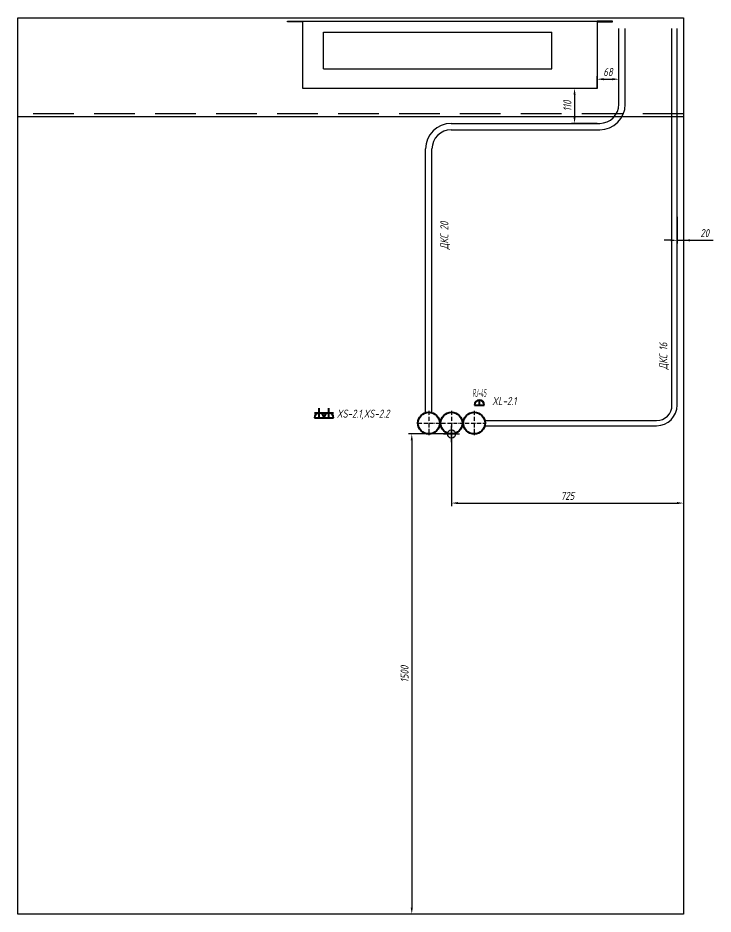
# Model space of a CAD drawing. Header units: millimetres. Extents: x -36498 to 56557, y -58468 to 154.
# Drawn here: x -19839 to -17667, y -57291 to -54491 of the extents above; entities that cross this region are included whole.
import ezdxf
from ezdxf.enums import TextEntityAlignment as Align

# ---------------------------------------------------------------- set-up
doc = ezdxf.new("R2010")
doc.units = ezdxf.units.MM
doc.header["$PDMODE"] = 34
doc.header["$PDSIZE"] = 25
doc.linetypes.add('ACAD_ISO10W100', pattern=[18.5, 12, -3, 0.5, -3])
doc.linetypes.add('DASHED', pattern=[19.05, 12.7, -6.35])
for name, color, linetype in [('01 Черновое', 7, 'Continuous'), ('02 ОВиК', 7, 'Continuous'), ('02 Розетки', 7, 'Continuous'), ('03 Потолок', 7, 'Continuous'), ('05 Слаботочка', 7, 'Continuous'), ('11 Привязка размеры', 7, 'Continuous')]:
    doc.layers.add(name, color=color, linetype=linetype)
doc.styles.get("Standard").update_dxf_attribs({"font": 'Ubuntu-R.ttf'})
doc.styles.add('ГОСТ-ISOCPEUR', font='isocpeui.ttf', dxfattribs={"width": 0.8})
doc.dimstyles.new('ISO-25', dxfattribs={"dimtxt": 2.5, "dimasz": 2.5, "dimexe": 1.25, "dimexo": 0.625, "dimtad": 1, "dimtxsty": 'Standard', "dimcen": 2.5, "dimadec": 0, "dimazin": 0, "dimtfac": 1, "dimtmove": 0, "dimatfit": 3, "dimfxl": 1, "dimarcsym": 0})

# ---------------------------------------------------------------- blocks, each defined once
blk = doc.blocks.new('*D61')
at = {"layer": '11 Привязка размеры', "color": 0, "lineweight": -2, "transparency": 16777216}
for p, q in [((-17779.5, -55112.4), (-17779.5, -55195.7)), ((-17759.5, -55112.4), (-17759.5, -55195.7)), ((-17799.5, -55185.7), (-17819.5, -55185.7)), ((-17779.5, -55185.7), (-17667.1, -55185.7)), ((-17779.5, -55185.7), (-17759.5, -55185.7))]:
    blk.add_line(p, q, dxfattribs=at)
at = {"layer": '11 Привязка размеры', "color": 0, "transparency": 16777216}
for points in [[(-17799.5, -55189.1), (-17799.5, -55182.4), (-17779.5, -55185.7)], [(-17739.5, -55182.4), (-17739.5, -55189.1), (-17759.5, -55185.7)]]:
    blk.add_solid(points, dxfattribs=at)
at = {"layer": 'Defpoints', "color": 0, "transparency": 16777216}
for p in [(-17779.5, -55112.4), (-17759.5, -55112.4), (-17759.5, -55185.7)]:
    blk.add_point(p, dxfattribs=at)
at = {"layer": '11 Привязка размеры', "color": 0, "transparency": 16777216, "insert": (-17693.3, -55163.2), "char_height": 25, "attachment_point": 5, "style": 'ГОСТ-ISOCPEUR'}
blk.add_mtext('20', dxfattribs=at)
blk = doc.blocks.new('*D62')
at = {"layer": '11 Привязка размеры', "color": 0, "lineweight": -2, "transparency": 16777216}
for p, q in [((-18029.5, -54710.9), (-18110, -54710.9)), ((-18100, -54730.9), (-18100, -54800.4)), ((-18029.5, -54820.4), (-18110, -54820.4))]:
    blk.add_line(p, q, dxfattribs=at)
at = {"layer": '11 Привязка размеры', "color": 0, "transparency": 16777216}
for points in [[(-18096.6, -54730.9), (-18103.3, -54730.9), (-18100, -54710.9)], [(-18103.3, -54800.4), (-18096.6, -54800.4), (-18100, -54820.4)]]:
    blk.add_solid(points, dxfattribs=at)
at = {"layer": 'Defpoints', "color": 0, "transparency": 16777216}
for p in [(-18029.5, -54710.9), (-18100, -54820.4), (-18029.5, -54820.4)]:
    blk.add_point(p, dxfattribs=at)
at = {"layer": '11 Привязка размеры', "color": 0, "transparency": 16777216, "insert": (-18122.5, -54765.6), "char_height": 25, "attachment_point": 5, "rotation": 90, "style": 'ГОСТ-ISOCPEUR'}
blk.add_mtext('110', dxfattribs=at)
blk = doc.blocks.new('*D63')
at = {"layer": '11 Привязка размеры', "color": 0, "lineweight": -2, "transparency": 16777216}
for p, q in [((-18029.5, -54710.9), (-18029.5, -54672.4)), ((-18009.5, -54682.4), (-17981.5, -54682.4)), ((-17961.5, -54710.9), (-17961.5, -54672.4))]:
    blk.add_line(p, q, dxfattribs=at)
at = {"layer": '11 Привязка размеры', "color": 0, "transparency": 16777216}
for points in [[(-18009.5, -54679), (-18009.5, -54685.7), (-18029.5, -54682.4)], [(-17981.5, -54685.7), (-17981.5, -54679), (-17961.5, -54682.4)]]:
    blk.add_solid(points, dxfattribs=at)
at = {"layer": 'Defpoints', "color": 0, "transparency": 16777216}
for p in [(-17961.5, -54682.4), (-18029.5, -54710.9), (-17961.5, -54710.9)]:
    blk.add_point(p, dxfattribs=at)
at = {"layer": '11 Привязка размеры', "color": 0, "transparency": 16777216, "insert": (-17995.5, -54659.9), "char_height": 25, "attachment_point": 5, "style": 'ГОСТ-ISOCPEUR'}
blk.add_mtext('68', dxfattribs=at)
blk = doc.blocks.new('*D64')
at = {"layer": '11 Привязка размеры', "color": 0, "lineweight": -2, "transparency": 16777216}
for p, q in [((-18484.5, -55790.9), (-18484.5, -56016.8)), ((-17759.5, -55790.9), (-17759.5, -56016.8)), ((-18464.5, -56006.8), (-17779.5, -56006.8))]:
    blk.add_line(p, q, dxfattribs=at)
at = {"layer": '11 Привязка размеры', "color": 0, "transparency": 16777216}
for points in [[(-18464.5, -56003.5), (-18464.5, -56010.1), (-18484.5, -56006.8)], [(-17779.5, -56010.1), (-17779.5, -56003.5), (-17759.5, -56006.8)]]:
    blk.add_solid(points, dxfattribs=at)
at = {"layer": 'Defpoints', "color": 0, "transparency": 16777216}
for p in [(-18484.5, -55790.9), (-17759.5, -55790.9), (-17759.5, -56006.8)]:
    blk.add_point(p, dxfattribs=at)
at = {"layer": '11 Привязка размеры', "color": 0, "transparency": 16777216, "insert": (-18122, -55984.3), "char_height": 25, "attachment_point": 5, "style": 'ГОСТ-ISOCPEUR'}
blk.add_mtext('725', dxfattribs=at)
blk = doc.blocks.new('*D65')
at = {"layer": '11 Привязка размеры', "color": 0, "lineweight": -2, "transparency": 16777216}
for p, q in [((-18484.5, -55790.9), (-18618.7, -55790.9)), ((-18608.7, -55810.9), (-18608.7, -57270.9)), ((-18484.5, -57290.9), (-18618.7, -57290.9))]:
    blk.add_line(p, q, dxfattribs=at)
at = {"layer": '11 Привязка размеры', "color": 0, "transparency": 16777216}
for points in [[(-18605.4, -55810.9), (-18612, -55810.9), (-18608.7, -55790.9)], [(-18612, -57270.9), (-18605.4, -57270.9), (-18608.7, -57290.9)]]:
    blk.add_solid(points, dxfattribs=at)
at = {"layer": 'Defpoints', "color": 0, "transparency": 16777216}
for p in [(-18484.5, -55790.9), (-18608.7, -57290.9), (-18484.5, -57290.9)]:
    blk.add_point(p, dxfattribs=at)
at = {"layer": '11 Привязка размеры', "color": 0, "transparency": 16777216, "insert": (-18631.2, -56540.9), "char_height": 25, "attachment_point": 5, "rotation": 90, "style": 'ГОСТ-ISOCPEUR'}
blk.add_mtext('1500', dxfattribs=at)
blk = doc.blocks.new('розетка скрытая трехполюсная')
at = {"color": 0, "lineweight": -2}
for p, q in [((0, 0), (0, 3)), ((-1.5, 1.5), (1.5, 1.5)), ((-1.5, 0), (1.5, 0))]:
    blk.add_line(p, q, dxfattribs=at)
blk.add_arc((0, 0), 1.5, 0, 180, dxfattribs=at)
blk = doc.blocks.new('розетка RJ-45')
at = {"color": 0, "lineweight": -2}
for p, q in [((-1.5, 0), (1.5, 0)), ((0, 0), (0, 1.5))]:
    blk.add_line(p, q, dxfattribs=at)
blk.add_arc((0, 0), 1.5, 0, 180, dxfattribs=at)
at = {"color": 0, "lineweight": -2, "style": 'ГОСТ-ISOCPEUR', "width": 0.4}
blk.add_text('RJ-45', height=2.5, dxfattribs=at).set_placement((0, 2.5), align=Align.CENTER)

msp = doc.modelspace()

# ---------------------------------------------------------------- linework, layer by layer
at = {"layer": '01 Черновое'}
msp.add_lwpolyline([(-19839.5, -57290.9), (-19839.5, -54490.9), (-17759.5, -54490.9), (-17759.5, -57290.9)], close=True, dxfattribs=at)
at = {"layer": '02 ОВиК', "color": 5, "lineweight": -2}
for p, q in [((-18997.5, -54502.9), (-18997.5, -54500.9)), ((-18997.5, -54500.9), (-18949.5, -54500.9)), ((-18949.5, -54502.9), (-18997.5, -54502.9)), ((-18949.5, -54710.9), (-18949.5, -54500.9)), ((-18949.5, -54500.9), (-18029.5, -54500.9)), ((-18949.5, -54500.9), (-18949.5, -54502.9)), ((-18029.5, -54500.9), (-18029.5, -54710.9)), ((-17981.5, -54500.9), (-18029.5, -54500.9)), ((-18029.5, -54500.9), (-18029.5, -54502.9)), ((-18029.5, -54502.9), (-17981.5, -54502.9)), ((-17981.5, -54502.9), (-17981.5, -54500.9)), ((-18884.5, -54649.9), (-18884.5, -54535.9)), ((-18884.5, -54535.9), (-18171.5, -54535.9)), ((-18171.5, -54649.9), (-18171.5, -54535.9)), ((-18884.5, -54649.9), (-18171.5, -54649.9)), ((-18029.5, -54710.9), (-18949.5, -54710.9))]:
    msp.add_line(p, q, dxfattribs=at)
at = {"layer": '02 ОВиК', "color": 5, "linetype": 'DASHED', "lineweight": -2, "ltscale": 0.1}
for p, q in [((-18967.5, -54502.9), (-18967.5, -54500.9)), ((-18011.5, -54502.9), (-18011.5, -54500.9))]:
    msp.add_line(p, q, dxfattribs=at)
at = {"layer": '02 Розетки', "color": 1}
for p, q in [((-17961.5, -54760.4), (-17961.5, -54523.9)), ((-17941.5, -54760.4), (-17941.5, -54523.9)), ((-18485.5, -54820.4), (-18021.5, -54820.4)), ((-18485.5, -54840.4), (-18021.5, -54840.4)), ((-18565.5, -55724.4), (-18565.5, -54900.4)), ((-18545.5, -55724.4), (-18545.5, -54900.4))]:
    msp.add_line(p, q, dxfattribs=at)
at = {"layer": '02 Розетки', "color": 1, "lineweight": 40}
for centre in [(-18555.5, -55756.9), (-18484.5, -55756.9)]:
    msp.add_circle(centre, 34, dxfattribs=at)
at = {"layer": '02 Розетки', "color": 1}
for centre, radius, start, end in [((-18021.5, -54760.4), 60, 270, 0), ((-18021.5, -54760.4), 80, 270, 0), ((-18485.5, -54900.4), 80, 90, 180), ((-18485.5, -54900.4), 60, 90, 180)]:
    msp.add_arc(centre, radius, start, end, dxfattribs=at)
at = {"layer": '03 Потолок', "color": 1, "linetype": 'DASHED', "ltscale": 10}
msp.add_line((-17759.5, -54790.9), (-19839.5, -54790.9), dxfattribs=at)
at = {"layer": '03 Потолок', "color": 1, "lineweight": -2}
msp.add_line((-17759.5, -54800.4), (-19839.5, -54800.4), dxfattribs=at)
at = {"layer": '05 Слаботочка', "color": 6}
for p, q in [((-17795.5, -55700.9), (-17795.5, -54523.9)), ((-17779.5, -55700.9), (-17779.5, -54523.9)), ((-18380.4, -55748.9), (-17843.5, -55748.9)), ((-18380.4, -55764.9), (-17843.5, -55764.9))]:
    msp.add_line(p, q, dxfattribs=at)
at = {"layer": '05 Слаботочка', "color": 6, "lineweight": 40}
msp.add_circle((-18413.5, -55756.9), 34, dxfattribs=at)
at = {"layer": '05 Слаботочка', "color": 6}
for radius in [48, 64]:
    msp.add_arc((-17843.5, -55700.9), radius, 270, 0, dxfattribs=at)
at = {"layer": '11 Привязка размеры', "linetype": 'ACAD_ISO10W100'}
for p, q in [((-18555.5, -55719), (-18555.5, -55794.8)), ((-18484.5, -55719), (-18484.5, -55794.8)), ((-18413.5, -55719), (-18413.5, -55794.8)), ((-18589.5, -55756.9), (-18379.5, -55756.9))]:
    msp.add_line(p, q, dxfattribs=at)
at = {"layer": '11 Привязка размеры', "lineweight": -2}
msp.add_point((-18484.5, -55790.9), dxfattribs=at)

# ---------------------------------------------------------------- block references
at = {"layer": '02 Розетки', "color": 1, "lineweight": 40, "xscale": 10, "yscale": 10, "zscale": 10}
for p in [(-18897.9, -55739.9), (-18867.9, -55739.9)]:
    msp.add_blockref('розетка скрытая трехполюсная', p, dxfattribs=at)
at = {"layer": '05 Слаботочка', "color": 6, "lineweight": 40, "xscale": 10, "yscale": 10, "zscale": 10}
msp.add_blockref('розетка RJ-45', (-18397.3, -55700.3), dxfattribs=at)

# ---------------------------------------------------------------- texts
at = {"layer": '02 Розетки', "linetype": 'Continuous', "style": 'ГОСТ-ISOCPEUR', "width": 0.8}
msp.add_text('XS-2.1,XS-2.2', height=25, dxfattribs=at).set_placement((-18842.9, -55739.9))
at = {"layer": '02 Розетки', "color": 1, "insert": (-18519.5, -55214), "char_height": 25, "width": 270.313, "attachment_point": 1, "rotation": 90, "style": 'ГОСТ-ISOCPEUR'}
msp.add_mtext('{ДКС 20}', dxfattribs=at)
at = {"layer": '05 Слаботочка', "linetype": 'Continuous', "style": 'ГОСТ-ISOCPEUR', "width": 0.8}
msp.add_text('XL-2.1', height=25, dxfattribs=at).set_placement((-18357.3, -55700.3))
at = {"layer": '05 Слаботочка', "color": 6, "insert": (-17835.1, -55589.4), "char_height": 25, "width": 270.313, "attachment_point": 1, "rotation": 90, "style": 'ГОСТ-ISOCPEUR'}
msp.add_mtext('{ДКС 16}', dxfattribs=at)

# ---------------------------------------------------------------- dimensions: what is measured, and where the dimension line sits
at = {"layer": '11 Привязка размеры'}
for base, p1, p2, picture, middle in [((-17961.5, -54682.4), (-18029.5, -54710.9), (-17961.5, -54710.9), '*D63', (-17995.5, -54659.9)), ((-17759.5, -55185.7), (-17779.5, -55112.4), (-17759.5, -55112.4), '*D61', (-17693.3, -55163.2)), ((-17759.5, -56006.8), (-18484.5, -55790.9), (-17759.5, -55790.9), '*D64', (-18122, -55984.3))]:
    dim = msp.add_linear_dim(base=base, p1=p1, p2=p2, dimstyle='ISO-25', override={"dimtxt": 25, "dimasz": 20, "dimexe": 10, "dimexo": 0, "dimgap": 10, "dimdec": 0, "dimtxsty": 'ГОСТ-ISOCPEUR'}, dxfattribs=at)
    dim.commit()
    dim.dimension.update_dxf_attribs({"geometry": picture, "text_midpoint": middle})
for base, p1, p2, picture, middle in [((-18099.983228, -54820.3828811), (-18029.4820443, -54710.8828811), (-18029.4820443, -54820.3828811), '*D62', (-18122.483228, -54765.6328811)), ((-18608.7, -57290.9), (-18484.5, -55790.9), (-18484.5, -57290.9), '*D65', (-18631.2, -56540.9))]:
    dim = msp.add_linear_dim(base=base, p1=p1, p2=p2, angle=90, dimstyle='ISO-25', override={"dimtxt": 25, "dimasz": 20, "dimexe": 10, "dimexo": 0, "dimgap": 10, "dimdec": 0, "dimtxsty": 'ГОСТ-ISOCPEUR'}, dxfattribs=at)
    dim.commit()
    dim.dimension.update_dxf_attribs({"geometry": picture, "text_midpoint": middle})

doc.saveas('drawing.dxf')
